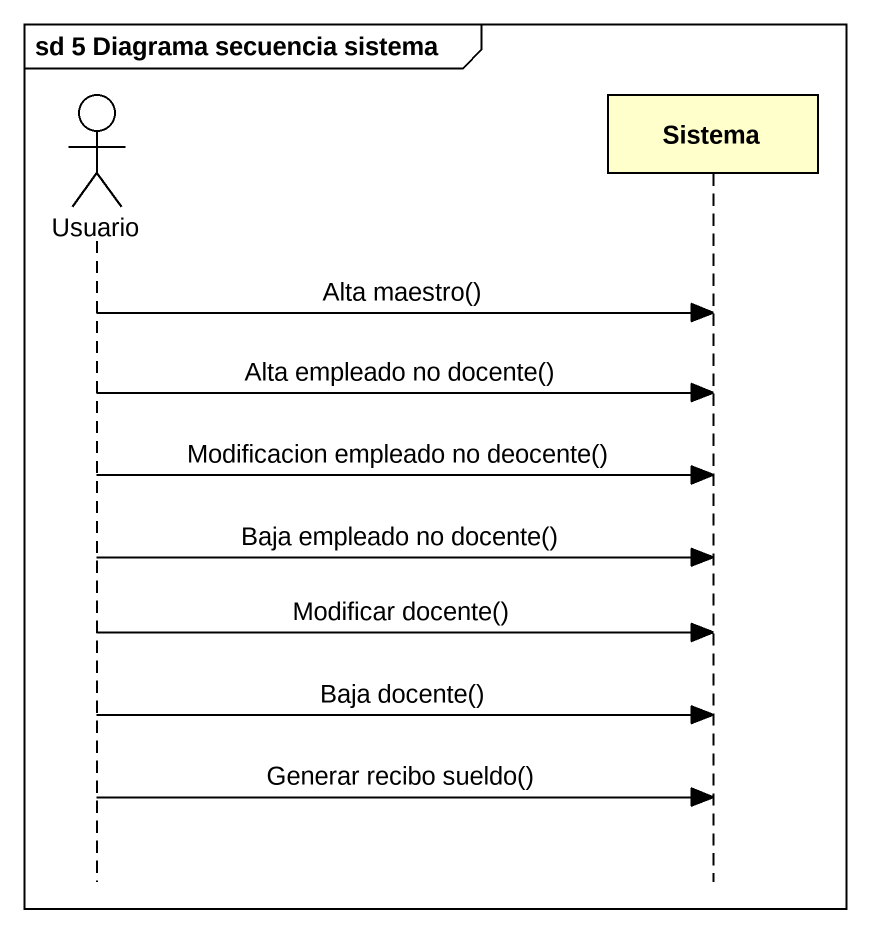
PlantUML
@startuml
mainframe sd 5 Diagrama secuencia sistema
hide footbox
actor Usuario
participant Sistema

Usuario -> Sistema : Alta maestro()
Usuario -> Sistema : Alta empleado no docente()
Usuario -> Sistema : Modificacion empleado no deocente()
Usuario -> Sistema : Baja empleado no docente()
Usuario -> Sistema : Modificar docente()
Usuario -> Sistema : Baja docente()
Usuario -> Sistema : Generar recibo sueldo()
@enduml
